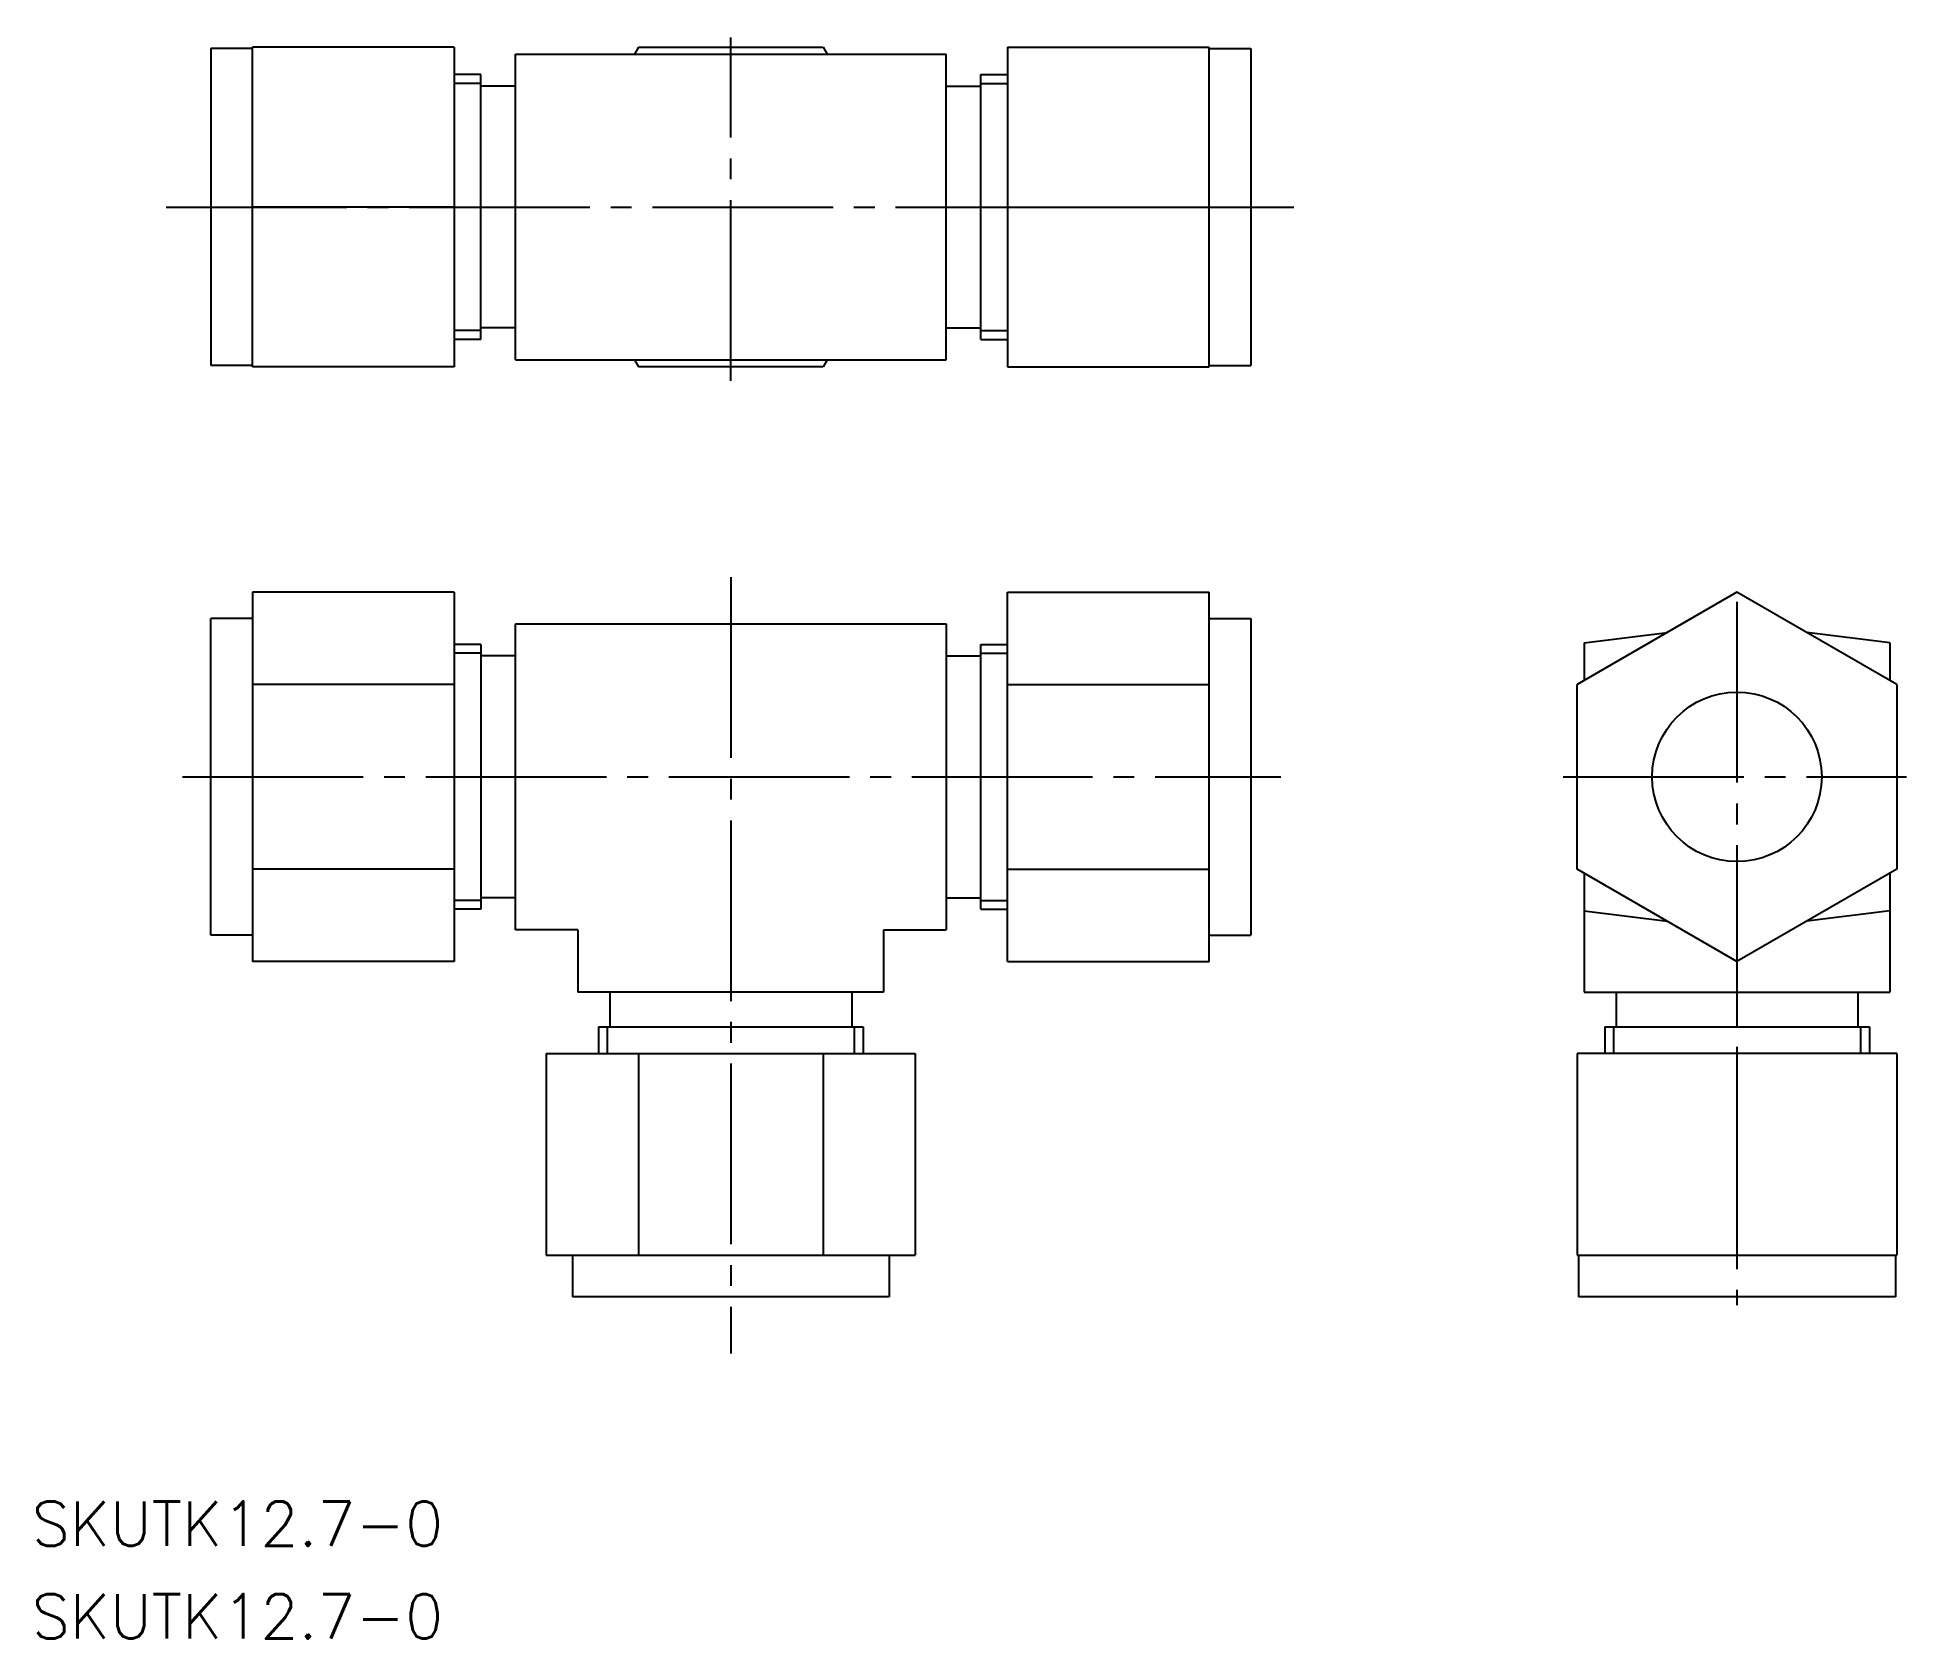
# Model space of a CAD drawing. Extents: x 69 to 204, y 56 to 172.
import ezdxf

# ---------------------------------------------------------------- set-up
doc = ezdxf.new("R2010")
doc.units = 0
doc.linetypes.add('CENTER', pattern=[17.5, 13, -1.5, 1.5, -1.5])
doc.layers.get('0').update_dxf_attribs({"linetype": 'CONTINUOUS'})
doc.layers.add('CENTER', color=1, linetype='CENTER')
doc.styles.get("Standard").update_dxf_attribs({"font": 'txt.shx', "bigfont": 'extfont.shx'})

msp = doc.modelspace()

# ---------------------------------------------------------------- linework, layer by layer
at = {"color": 7, "linetype": 'CONTINUOUS'}
for p, q in [((81.8, 170.73), (81.8, 147.93)), ((84.8, 170.73), (81.8, 170.73)), ((84.8, 147.83), (84.8, 170.83)), ((99.3, 170.83), (84.8, 170.83)), ((99.3, 170.83), (99.3, 147.83)), ((103.72, 148.33), (103.72, 170.33)), ((103.72, 170.33), (134.72, 170.33)), ((112.58, 170.83), (112.29, 170.33)), ((112.58, 170.83), (125.86, 170.83)), ((125.86, 170.83), (126.15, 170.33)), ((134.72, 148.33), (134.72, 170.33)), ((139.14, 170.83), (153.64, 170.83)), ((139.14, 170.83), (139.14, 147.83)), ((153.64, 147.83), (153.64, 170.83)), ((153.64, 170.73), (156.64, 170.73)), ((156.64, 170.73), (156.64, 147.93)), ((101.22, 168.86), (99.3, 168.86)), ((101.22, 149.81), (101.22, 168.86)), ((137.22, 168.86), (139.14, 168.86)), ((137.22, 149.81), (137.22, 168.86)), ((103.72, 168.03), (101.22, 168.03)), ((134.72, 168.03), (137.22, 168.03)), ((99.3, 159.33), (84.8, 159.33)), ((139.14, 159.33), (153.64, 159.33)), ((101.22, 149.81), (99.3, 149.81)), ((103.72, 150.63), (101.22, 150.63)), ((134.72, 150.63), (137.22, 150.63)), ((137.22, 149.81), (139.14, 149.81)), ((103.72, 148.33), (134.72, 148.33)), ((112.29, 148.33), (112.58, 147.83)), ((126.15, 148.33), (125.86, 147.83)), ((84.8, 147.93), (81.8, 147.93)), ((99.3, 147.83), (84.8, 147.83)), ((125.86, 147.83), (112.58, 147.83)), ((139.14, 147.83), (153.64, 147.83)), ((153.64, 147.93), (156.64, 147.93)), ((84.8, 131.61), (84.8, 105.05)), ((99.3, 131.61), (84.8, 131.61)), ((99.3, 131.61), (99.3, 105.05)), ((139.14, 131.61), (153.64, 131.61)), ((139.14, 105.05), (139.14, 131.61)), ((153.64, 105.05), (153.64, 131.61)), ((191.64, 131.61), (180.14, 124.97)), ((203.14, 124.97), (191.64, 131.61)), ((84.8, 129.73), (81.8, 129.73)), ((81.8, 106.93), (81.8, 129.73)), ((103.72, 107.33), (103.72, 129.33)), ((103.72, 129.33), (134.72, 129.33)), ((134.72, 129.33), (134.72, 107.33)), ((153.64, 129.73), (156.64, 129.73)), ((156.64, 129.73), (156.64, 106.93)), ((101.22, 127.86), (99.3, 127.86)), ((101.22, 127.86), (101.22, 108.81)), ((137.22, 108.81), (137.22, 127.86)), ((137.22, 127.86), (139.14, 127.86)), ((180.64, 127.98), (186.63, 128.72)), ((180.64, 127.98), (180.64, 125.26)), ((202.64, 127.98), (196.66, 128.72)), ((202.64, 127.98), (202.64, 125.26)), ((103.72, 127.03), (101.22, 127.03)), ((134.72, 127.03), (137.22, 127.03)), ((99.3, 124.97), (84.8, 124.97)), ((139.14, 124.97), (153.64, 124.97)), ((180.14, 111.69), (180.14, 124.97)), ((203.14, 124.97), (203.14, 111.69)), ((99.3, 111.69), (84.8, 111.69)), ((139.14, 111.69), (153.64, 111.69)), ((191.64, 105.05), (180.14, 111.69)), ((203.14, 111.69), (191.64, 105.05)), ((180.64, 111.4), (180.64, 102.83)), ((202.64, 111.4), (202.64, 102.83)), ((103.72, 109.63), (101.22, 109.63)), ((134.72, 109.63), (137.22, 109.63)), ((101.22, 108.81), (99.3, 108.81)), ((137.22, 108.81), (139.14, 108.81)), ((180.64, 108.68), (186.63, 107.95)), ((202.64, 108.68), (196.66, 107.95)), ((84.8, 106.93), (81.8, 106.93)), ((108.22, 107.33), (103.72, 107.33)), ((108.22, 107.33), (108.22, 102.83)), ((130.22, 107.33), (134.72, 107.33)), ((130.22, 107.33), (130.22, 102.83)), ((153.64, 106.93), (156.64, 106.93)), ((99.3, 105.05), (84.8, 105.05)), ((139.14, 105.05), (153.64, 105.05)), ((130.22, 102.83), (108.22, 102.83)), ((110.52, 102.83), (110.52, 100.33)), ((127.92, 102.83), (127.92, 100.33)), ((180.64, 102.83), (202.64, 102.83)), ((182.94, 102.83), (182.94, 100.33)), ((200.34, 102.83), (200.34, 100.33)), ((109.7, 100.33), (128.75, 100.33)), ((109.7, 100.33), (109.7, 98.41)), ((128.75, 100.33), (128.75, 98.41)), ((182.12, 100.33), (182.12, 98.41)), ((182.12, 100.33), (201.17, 100.33)), ((201.17, 100.33), (201.17, 98.41)), ((105.94, 98.41), (132.5, 98.41)), ((105.94, 98.41), (105.94, 83.91)), ((112.58, 98.41), (112.58, 83.91)), ((125.86, 98.41), (125.86, 83.91)), ((132.5, 98.41), (132.5, 83.91)), ((180.14, 98.41), (180.14, 83.91)), ((203.14, 98.41), (180.14, 98.41)), ((191.64, 98.41), (191.64, 83.91)), ((203.14, 98.41), (203.14, 83.91)), ((105.94, 83.91), (132.5, 83.91)), ((107.82, 83.91), (107.82, 80.91)), ((130.62, 83.91), (130.62, 80.91)), ((180.14, 83.91), (203.14, 83.91)), ((180.24, 83.91), (180.24, 80.91)), ((203.04, 83.91), (203.04, 80.91)), ((130.62, 80.91), (107.82, 80.91)), ((203.04, 80.91), (180.24, 80.91))]:
    msp.add_line(p, q, dxfattribs=at)
at = {"color": 3, "linetype": 'CONTINUOUS'}
for p, q in [((101.22, 168.22), (99.3, 168.22)), ((137.22, 168.22), (139.14, 168.22)), ((101.22, 150.44), (99.3, 150.44)), ((137.22, 150.44), (139.14, 150.44)), ((101.22, 127.22), (99.3, 127.22)), ((137.22, 127.22), (139.14, 127.22)), ((101.22, 109.44), (99.3, 109.44)), ((137.22, 109.44), (139.14, 109.44)), ((110.33, 100.33), (110.33, 98.41)), ((128.11, 100.33), (128.11, 98.41)), ((182.75, 100.33), (182.75, 98.41)), ((200.53, 100.33), (200.53, 98.41))]:
    msp.add_line(p, q, dxfattribs=at)
at = {"color": 7, "linetype": 'CONTINUOUS'}
msp.add_circle((191.64, 118.33), 6.1, dxfattribs=at)
at = {"layer": 'CENTER', "color": 1, "linetype": 'CENTER'}
for p, q in [((119.22, 146.83), (119.22, 171.54)), ((78.58, 159.33), (159.75, 159.33)), ((119.22, 132.69), (119.22, 76.83)), ((191.64, 130.91), (191.64, 80.3)), ((79.76, 118.33), (158.8, 118.33)), ((179.14, 118.33), (203.85, 118.33))]:
    msp.add_line(p, q, dxfattribs=at)

# ---------------------------------------------------------------- texts
at = {"color": 7, "linetype": 'CONTINUOUS'}
for p in [(68.9, 62.99), (68.9, 56.32)]:
    msp.add_text('SKUTK12.7-0', height=3.2, dxfattribs=at).set_placement(p)

doc.saveas('drawing.dxf')
